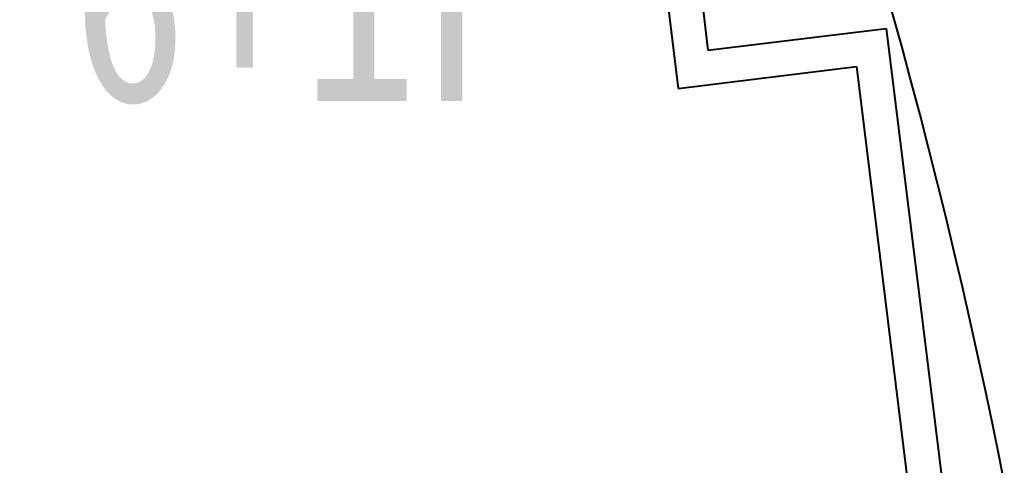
# Model space of a CAD drawing. Extents: x 302512 to 1034855, y -184136 to 410364.
# Drawn here: x 619460 to 630921, y -26636 to -21424 of the extents above; entities that cross this region are included whole.
import ezdxf

# ---------------------------------------------------------------- set-up
doc = ezdxf.new("R2010")
doc.units = 0
doc.header["$MEASUREMENT"] = 0
for name, color, linetype in [('TREE', 3, 'Continuous'), ('WALL', 4, 'Continuous'), ('WZ', 2, 'Continuous'), ('环境', 8, 'Continuous')]:
    doc.layers.add(name, color=color, linetype=linetype)
doc.styles.add('-黑体', font='', dxfattribs={"width": 0.8})
doc.styles.get('-黑体').set_extended_font_data('黑体')

# ---------------------------------------------------------------- blocks, each defined once
blk = doc.blocks.new('A$C603E5B0F')
at = {"layer": 'WZ'}
for p, q in [((1652.606388032436, 22052.41012030095), (2084.343839406967, 18579.13642458618)), ((2098.973824381828, 21704.15515778959), (2530.704167068005, 18230.93865122646)), ((2084.343839406967, 18579.13642458618), (-0.003079056739807129, 18323.2108034566)), ((-0.003079056739807129, 18323.2108034566), (842.4007534384727, 11448.57096668333)), ((2530.704167068005, 18230.93865122646), (445.7631188631058, 17974.94008014351)), ((445.7631188631058, 17974.94008014351), (1190.835301995277, 11893.00291477889))]:
    blk.add_line(p, q, dxfattribs=at)

msp = doc.modelspace()

# ---------------------------------------------------------------- hatches: boundary and pattern name
at = {"layer": '环境'}
h = msp.add_hatch(dxfattribs=at)
h.set_pattern_fill('ANGLE,_O', color=256, scale=3000)
h.set_pattern_definition([(0, (-609984.0939585507, -119640.7769003473), (0, 825.0000000000001), [600, -225]), (90, (-609984.0939585507, -119640.7769003473), (-825.0000000000001, 5.051501209517306e-14), [600, -225])])
edge = h.paths.add_edge_path()
edge.add_arc((456452.5202698254, -20483.03600952902), 5999.999999882882, 82.90610739022549, 136.7172286932041, ccw=False)
edge.add_arc((529230.5564035431, 564349.7677956127), 583343.7460008563, 262.9064421242585, 271.3139044814773)
edge.add_arc((556282.2267406606, -32330.84227312566), 19209.61674449953, 135.390996447, 143.8505578282533)
edge.add_arc((523139.7908070374, 498264.9605886798), 519563.4119421407, 267.02239156334633, 271.9446668256243, ccw=False)
edge.add_line((496150.7153754483, -20596.9948833962), (452084.6465785343, -16369.43911441136))
edge = h.paths.add_edge_path()
edge.add_arc((557649.2972619648, -28887.4074915247), 12195.37604413375, 122.3331244259789, 138.4177400750413, ccw=False)
edge.add_line((551126.7109780756, -18582.89076209709), (563157.0100887832, -18006.58508349324))
edge.add_arc((576761.7066860453, 6333.997658741195), 27884.61471376488, 240.7978392002225, 252.5319908396245)
edge.add_arc((-697884.8105419346, 47187662.48797935), 47224907.05095948, 271.5129119605803, 271.53649819632426, ccw=False)
edge.add_line((548957.8885803409, -20781.98179117788), (548527.1118179576, -20793.40171051768))
edge = h.paths.add_edge_path()
edge.add_line((626586.9758837472, -14296.28622386651), (626866.4842934804, -14065.55741847632))
edge.add_arc((622239.3367429655, -17885.17854441365), 5999.99999999521, 39.53901633858169, 100.4383675919696)
edge.add_arc((577050.392796655, 207323.149270234), 223698.033626444, 274.291430304433, 281.3702984552263, ccw=False)
edge.add_arc((576761.7066861086, 6333.997658622451), 27884.61471362988, 294.3952189639236, 307.6369724271134, ccw=False)
edge.add_arc((-3202813.969650181, 30587041.36929663), 30840004.67889177, 277.0611024603429, 277.11889753257)
edge.add_line((619149.7247513805, -15221.32666661206), (626586.9758837472, -14296.28622386654))

# ---------------------------------------------------------------- linework, layer by layer
at = {"layer": 'WZ'}
msp.add_arc((560057.4558968793, -40809.84749190556), 72273.12243775517, 359.2067306696944, 20.23747815800087, dxfattribs=at)

# ---------------------------------------------------------------- block references
at = {"layer": 'WALL', "xscale": -1, "rotation": 14.00000000002241}
msp.add_blockref('A$C603E5B0F', (634020.8627429258, -39305.72198801534), dxfattribs=at)

# ---------------------------------------------------------------- texts
at = {"layer": 'TREE', "color": 3, "style": '-黑体', "width": 0.8}
msp.add_text('6+1F', height=2475, dxfattribs=at).set_placement((620071.6981282483, -22376.2720090379))

doc.saveas('drawing.dxf')
